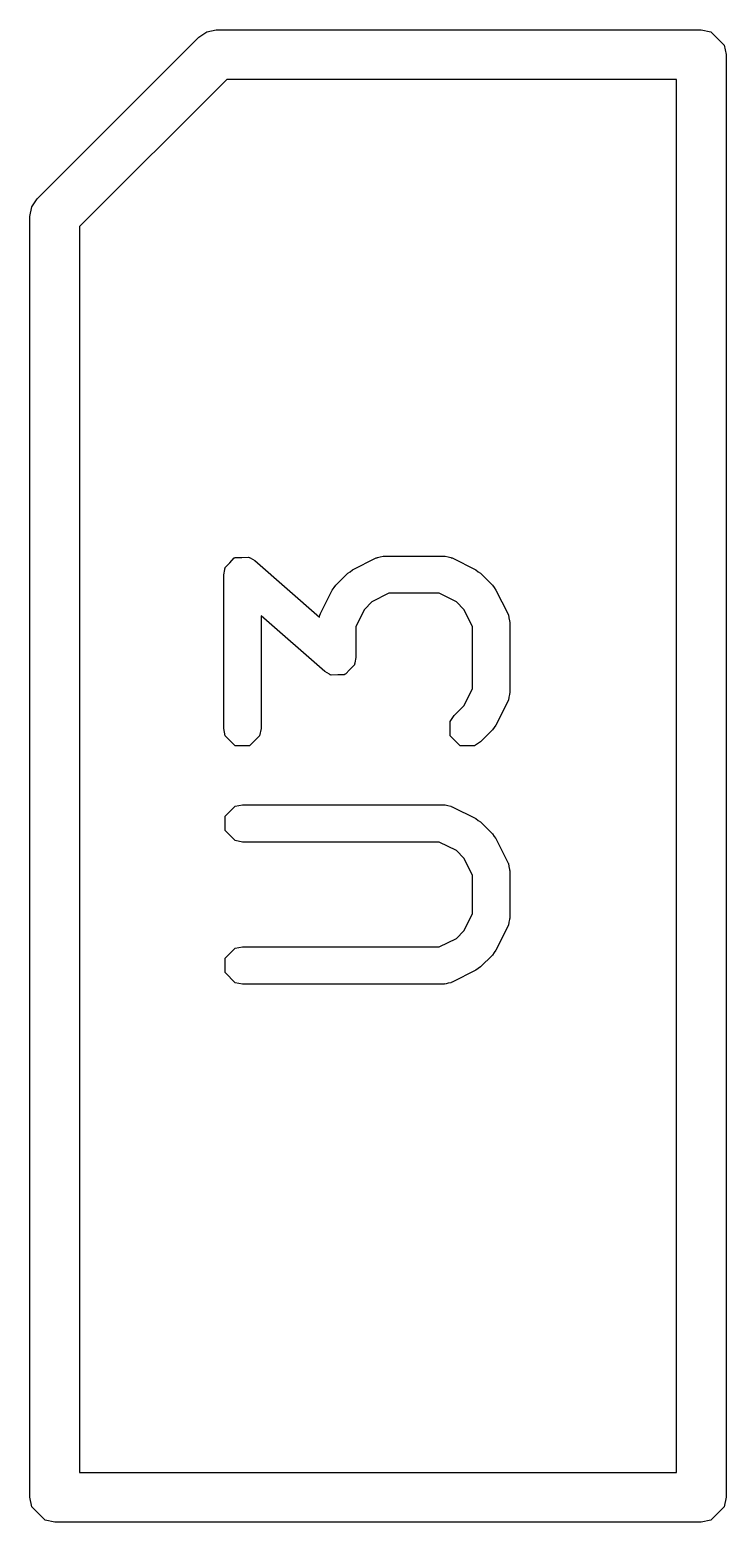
# Model space of a CAD drawing. Extents: x 3.77 to 7.16, y -4.93 to -3.32.
# Drawn here: x 4.406 to 4.4611, y -3.933 to -3.8149 of the extents above; entities that cross this region are included whole.
import ezdxf

# ---------------------------------------------------------------- set-up
doc = ezdxf.new("R2010")
doc.units = 0
doc.header["$MEASUREMENT"] = 0
doc.layers.add('BLACK', color=7, linetype='CONTINUOUS')

msp = doc.modelspace()

# ---------------------------------------------------------------- linework, layer by layer
at = {"layer": 'BLACK', "linetype": 'CONTINUOUS'}
for p, q in [((4.41998, -3.81505), (4.42073, -3.8149)), ((4.42073, -3.8149), (4.45912, -3.8149)), ((4.45912, -3.8149), (4.45987, -3.81505)), ((4.40655, -3.82827), (4.41934, -3.81547)), ((4.41934, -3.81547), (4.41998, -3.81505)), ((4.41998, -3.81505), (4.41998, -3.81505)), ((4.45987, -3.81505), (4.46094, -3.81611)), ((4.46094, -3.81611), (4.46109, -3.81686)), ((4.46109, -3.81686), (4.46109, -3.93104)), ((4.42155, -3.81883), (4.40991, -3.83047)), ((4.45715, -3.81883), (4.42155, -3.81883)), ((4.45715, -3.92907), (4.45715, -3.81883)), ((4.40597, -3.82966), (4.40612, -3.82891)), ((4.40612, -3.82891), (4.40655, -3.82827)), ((4.40597, -3.93104), (4.40597, -3.82966)), ((4.40991, -3.83047), (4.40991, -3.92907)), ((4.42142, -3.85752), (4.42143, -3.85745)), ((4.42143, -3.85745), (4.4218, -3.85708)), ((4.4218, -3.85708), (4.42214, -3.85669)), ((4.42214, -3.85669), (4.42219, -3.85669)), ((4.42219, -3.85669), (4.42223, -3.85665)), ((4.42223, -3.85665), (4.42275, -3.85665)), ((4.42275, -3.85665), (4.42327, -3.85662)), ((4.42327, -3.85662), (4.42333, -3.85665)), ((4.42333, -3.85665), (4.42336, -3.85665)), ((4.42336, -3.85665), (4.42341, -3.85669)), ((4.42341, -3.85669), (4.42377, -3.8569)), ((4.42377, -3.8569), (4.42889, -3.86139)), ((4.43151, -3.85763), (4.43338, -3.85669)), ((4.43338, -3.85669), (4.43346, -3.85668)), ((4.43346, -3.85668), (4.43348, -3.85665)), ((4.43348, -3.85665), (4.43371, -3.85661)), ((4.43371, -3.85661), (4.43394, -3.85654)), ((4.43394, -3.85654), (4.43397, -3.85655)), ((4.43397, -3.85655), (4.43405, -3.85654)), ((4.43405, -3.85654), (4.43873, -3.85654)), ((4.43873, -3.85654), (4.4388, -3.85655)), ((4.4388, -3.85655), (4.43884, -3.85654)), ((4.43884, -3.85654), (4.43907, -3.85661)), ((4.43907, -3.85661), (4.4393, -3.85665)), ((4.4393, -3.85665), (4.43932, -3.85668)), ((4.43932, -3.85668), (4.43939, -3.85669)), ((4.43939, -3.85669), (4.44127, -3.85763)), ((4.42132, -3.85802), (4.4214, -3.8576)), ((4.42132, -3.8702), (4.42132, -3.85802)), ((4.4214, -3.85754), (4.42142, -3.85752)), ((4.4214, -3.8576), (4.4214, -3.85754)), ((4.43019, -3.85885), (4.43113, -3.85791)), ((4.43113, -3.85791), (4.43132, -3.85778)), ((4.43132, -3.85778), (4.43151, -3.85763)), ((4.44127, -3.85763), (4.44145, -3.85778)), ((4.44145, -3.85778), (4.44165, -3.85791)), ((4.44165, -3.85791), (4.44259, -3.85885)), ((4.42898, -3.8611), (4.42991, -3.85923)), ((4.42991, -3.85923), (4.43006, -3.85904)), ((4.43006, -3.85904), (4.43019, -3.85885)), ((4.43439, -3.85949), (4.43305, -3.86017)), ((4.43838, -3.85949), (4.43439, -3.85949)), ((4.43973, -3.86017), (4.43838, -3.85949)), ((4.44259, -3.85885), (4.44272, -3.85904)), ((4.44272, -3.85904), (4.44286, -3.85923)), ((4.44286, -3.85923), (4.4438, -3.8611)), ((4.43245, -3.86076), (4.43177, -3.86211)), ((4.43305, -3.86017), (4.43245, -3.86076)), ((4.44033, -3.86076), (4.43973, -3.86017)), ((4.44101, -3.86211), (4.44033, -3.86076)), ((4.42932, -3.86569), (4.42427, -3.86127)), ((4.42427, -3.86127), (4.42427, -3.8702)), ((4.42889, -3.86139), (4.42893, -3.8612)), ((4.42893, -3.8612), (4.42896, -3.86118)), ((4.42896, -3.86118), (4.42898, -3.8611)), ((4.43177, -3.86211), (4.43177, -3.86458)), ((4.44101, -3.86704), (4.44101, -3.86211)), ((4.4438, -3.8611), (4.44382, -3.86118)), ((4.44382, -3.86118), (4.44385, -3.8612)), ((4.44385, -3.8612), (4.44389, -3.86143)), ((4.44389, -3.86143), (4.44395, -3.86166)), ((4.44395, -3.86166), (4.44394, -3.86169)), ((4.44394, -3.86169), (4.44396, -3.86176)), ((4.44396, -3.86176), (4.44396, -3.86739)), ((4.42969, -3.8659), (4.42932, -3.86569)), ((4.43129, -3.86551), (4.43095, -3.8659)), ((4.43166, -3.86514), (4.43129, -3.86551)), ((4.43167, -3.86507), (4.43166, -3.86514)), ((4.43169, -3.86505), (4.43167, -3.86507)), ((4.43177, -3.86458), (4.43169, -3.86499)), ((4.43169, -3.86499), (4.43169, -3.86505)), ((4.42973, -3.86594), (4.42969, -3.8659)), ((4.42976, -3.86594), (4.42973, -3.86594)), ((4.42982, -3.86598), (4.42976, -3.86594)), ((4.43034, -3.86594), (4.42982, -3.86598)), ((4.43086, -3.86594), (4.43034, -3.86594)), ((4.4309, -3.8659), (4.43086, -3.86594)), ((4.43095, -3.8659), (4.4309, -3.8659)), ((4.44033, -3.86839), (4.44101, -3.86704)), ((4.4438, -3.86805), (4.44286, -3.86992)), ((4.44382, -3.86798), (4.4438, -3.86805)), ((4.44385, -3.86795), (4.44382, -3.86798)), ((4.44389, -3.86772), (4.44385, -3.86795)), ((4.44395, -3.86749), (4.44389, -3.86772)), ((4.44396, -3.86739), (4.44394, -3.86746)), ((4.44394, -3.86746), (4.44395, -3.86749)), ((4.43924, -3.86964), (4.43956, -3.86916)), ((4.43956, -3.86916), (4.44033, -3.86839)), ((4.42143, -3.87077), (4.42132, -3.8702)), ((4.42427, -3.8702), (4.42416, -3.87077)), ((4.43924, -3.87077), (4.43924, -3.86964)), ((4.44259, -3.87031), (4.44165, -3.87125)), ((4.44272, -3.87011), (4.44259, -3.87031)), ((4.44286, -3.86992), (4.44272, -3.87011)), ((4.42223, -3.87157), (4.42143, -3.87077)), ((4.42336, -3.87157), (4.42223, -3.87157)), ((4.42416, -3.87077), (4.42336, -3.87157)), ((4.44004, -3.87157), (4.43924, -3.87077)), ((4.44117, -3.87157), (4.44004, -3.87157)), ((4.44165, -3.87125), (4.44117, -3.87157)), ((4.42143, -3.87714), (4.42223, -3.87634)), ((4.42223, -3.87634), (4.4228, -3.87622)), ((4.4228, -3.87622), (4.43873, -3.87622)), ((4.43873, -3.87622), (4.4388, -3.87624)), ((4.4388, -3.87624), (4.43884, -3.87623)), ((4.43884, -3.87623), (4.43906, -3.87629)), ((4.43906, -3.87629), (4.4393, -3.87634)), ((4.4393, -3.87634), (4.43932, -3.87636)), ((4.43932, -3.87636), (4.43939, -3.87638)), ((4.42143, -3.87827), (4.42143, -3.87714)), ((4.43939, -3.87638), (4.44127, -3.87732)), ((4.44127, -3.87732), (4.44145, -3.87746)), ((4.44145, -3.87746), (4.44165, -3.87759)), ((4.42223, -3.87906), (4.42143, -3.87827)), ((4.44165, -3.87759), (4.44259, -3.87853)), ((4.44259, -3.87853), (4.44272, -3.87873)), ((4.44272, -3.87873), (4.44286, -3.87891)), ((4.4228, -3.87918), (4.42223, -3.87906)), ((4.43838, -3.87918), (4.4228, -3.87918)), ((4.43973, -3.87985), (4.43838, -3.87918)), ((4.44033, -3.88045), (4.43973, -3.87985)), ((4.44286, -3.87891), (4.4438, -3.88079)), ((4.44101, -3.8818), (4.44033, -3.88045)), ((4.4438, -3.88079), (4.44382, -3.88086)), ((4.44382, -3.88086), (4.44385, -3.88088)), ((4.44385, -3.88088), (4.44389, -3.88112)), ((4.44101, -3.88485), (4.44101, -3.8818)), ((4.44389, -3.88112), (4.44395, -3.88135)), ((4.44395, -3.88135), (4.44394, -3.88138)), ((4.44394, -3.88138), (4.44396, -3.88145)), ((4.44396, -3.88145), (4.44396, -3.8852)), ((4.44033, -3.8862), (4.44101, -3.88485)), ((4.44382, -3.88579), (4.4438, -3.88586)), ((4.44385, -3.88576), (4.44382, -3.88579)), ((4.44389, -3.88553), (4.44385, -3.88576)), ((4.44395, -3.8853), (4.44389, -3.88553)), ((4.44396, -3.8852), (4.44394, -3.88527)), ((4.44394, -3.88527), (4.44395, -3.8853)), ((4.43838, -3.88747), (4.43973, -3.8868)), ((4.43973, -3.8868), (4.44033, -3.8862)), ((4.4438, -3.88586), (4.44286, -3.88773)), ((4.42143, -3.88838), (4.42223, -3.88759)), ((4.42223, -3.88759), (4.4228, -3.88747)), ((4.4228, -3.88747), (4.43838, -3.88747)), ((4.44259, -3.88812), (4.44165, -3.88906)), ((4.44272, -3.88792), (4.44259, -3.88812)), ((4.44286, -3.88773), (4.44272, -3.88792)), ((4.42143, -3.88951), (4.42143, -3.88838)), ((4.44127, -3.88933), (4.43939, -3.89027)), ((4.44145, -3.88919), (4.44127, -3.88933)), ((4.44165, -3.88906), (4.44145, -3.88919)), ((4.42223, -3.89031), (4.42143, -3.88951)), ((4.4228, -3.89043), (4.42223, -3.89031)), ((4.43873, -3.89043), (4.4228, -3.89043)), ((4.4388, -3.89041), (4.43873, -3.89043)), ((4.43884, -3.89042), (4.4388, -3.89041)), ((4.43907, -3.89036), (4.43884, -3.89042)), ((4.4393, -3.89031), (4.43907, -3.89036)), ((4.43932, -3.89029), (4.4393, -3.89031)), ((4.43939, -3.89027), (4.43932, -3.89029)), ((4.40991, -3.92907), (4.45715, -3.92907)), ((4.40612, -3.93179), (4.40597, -3.93104)), ((4.40718, -3.93286), (4.40612, -3.93179)), ((4.46094, -3.93179), (4.45987, -3.93286)), ((4.46109, -3.93104), (4.46094, -3.93179)), ((4.40794, -3.93301), (4.40718, -3.93286)), ((4.45912, -3.93301), (4.40794, -3.93301)), ((4.45987, -3.93286), (4.45912, -3.93301))]:
    msp.add_line(p, q, dxfattribs=at)

doc.saveas('drawing.dxf')
